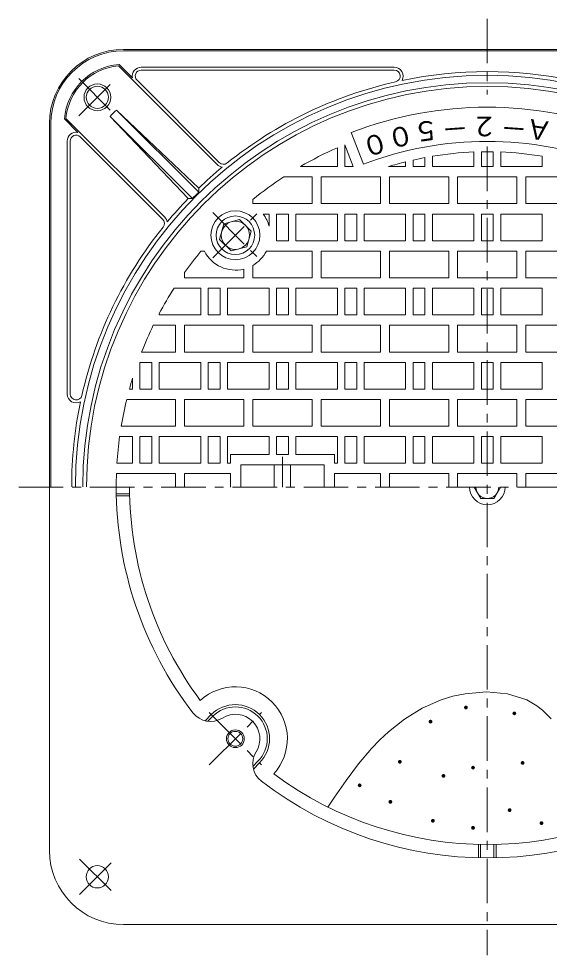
# Model space of a CAD drawing. Units: millimetres, scale not verified. Extents: x -503 to 525, y -693 to 627.
# Drawn here: x -316 to 42, y -47 to 584 of the extents above; entities that cross this region are included whole.
import ezdxf
from ezdxf.enums import TextEntityAlignment as Align

# ---------------------------------------------------------------- set-up
doc = ezdxf.new("R2010")
doc.units = ezdxf.units.MM
doc.header["$LTSCALE"] = 6
doc.linetypes.add('CHAIN1', pattern=[8, 5, -1, 1, -1])
for name, color, linetype, lineweight in [('0-1_躯体', 2, 'Continuous', 18), ('0-2_仕上', 3, 'Continuous', 18), ('0-3_建具', 4, 'Continuous', 18), ('0-A', 2, 'Continuous', 18), ('0-B', 6, 'Continuous', 18)]:
    doc.layers.add(name, color=color, linetype=linetype, lineweight=lineweight)
doc.styles.add('ＭＳ ゴシック', font='')
doc.styles.get('ＭＳ ゴシック').set_extended_font_data('MS Gothic')

msp = doc.modelspace()

# ---------------------------------------------------------------- linework, layer by layer
at = {"layer": '0-1_躯体'}
for p, q in [((-245, 563.43), (245, 563.43)), ((-245, 562.43), (245, 562.43)), ((-248.488, 552.274), (-181.941, 485.726)), ((-248.109, 553.309), (-239.04, 544.24)), ((-233.159, 551.43), (-62.666, 551.43)), ((-233.159, 549.43), (-62.666, 549.43)), ((-235.988, 542.602), (-180.526, 487.14)), ((-254.082, 518.27), (-201.494, 462.853)), ((-254.082, 518.27), (-198.686, 462.873)), ((-194.423, 469.924), (-249.84, 522.512)), ((-249.84, 522.512), (-194.443, 467.116)), ((-295, 513.43), (-295, 23.43)), ((-294, 513.43), (-294, 268.43)), ((-284.879, 516.539), (-275.81, 507.47)), ((-283.844, 516.918), (-217.296, 450.371)), ((-283, 501.589), (-283, 331.096)), ((-281, 501.589), (-281, 331.096)), ((-274.172, 504.418), (-218.71, 448.956)), ((-194.443, 467.116), (-194.423, 469.924)), ((-198.686, 462.873), (-201.494, 462.853)), ((-245, -26.57), (245, -26.57))]:
    msp.add_line(p, q, dxfattribs=at)
at = {"layer": '0-1_躯体', "linetype": 'CHAIN1'}
for p, q in [((-275.266, 543.696), (-250.09, 518.52)), ((-275.266, 518.52), (-250.09, 543.695)), ((-274.613, 17.543), (-250.887, -6.183)), ((-274.613, -6.183), (-250.887, 17.543))]:
    msp.add_line(p, q, dxfattribs=at)
at = {"layer": '0-1_躯体'}
for centre, radius in [((-262.678, 531.108), 9), ((-262.678, 531.108), 7.5), ((-169.706, 98.724), 6), ((-169.706, 98.724), 5), ((-262.75, 5.68), 7.5)]:
    msp.add_circle(centre, radius, dxfattribs=at)
for centre, radius, start, end in [((-245, 513.43), 50, 90, 180), ((-245, 513.43), 49, 90, 180), ((-245, 513.43), 40, 94.45821, 175.54179), ((-245, 513.43), 39, 95.13161, 174.86839), ((-233.159, 545.43), 6, 90, 191.44186), ((-233.159, 545.43), 4, 90, 225.00075), ((-62.666, 545.43), 6, 330.48416, 90), ((-62.666, 545.43), 4, 282.74748, 90), ((0, 268.43), 277.5, 0, 180), ((0, 268.43), 280, 78.16119, 101.83881), ((0, 268.43), 272.5, 0, 180), ((0, 268.43), 280, 102.74747, 128.7334), ((-231.565, 499.995), 29, 129.06232, 140.93781), ((-277, 501.589), 6, 78.55759, 180), ((-277, 501.589), 4, 44.99925, 180), ((-177.698, 489.969), 4, 225, 308.73354), ((0, 268.43), 280, 129.64206, 133.97681), ((-177.698, 489.969), 6, 225, 260.9966), ((0, 268.43), 280, 136.02319, 140.35796), ((0, 268.43), 278, 134.3817, 135.6183), ((-221.539, 446.128), 4, 321.26712, 44.99925), ((-221.539, 446.128), 6, 9.0027, 44.9995), ((0, 268.43), 280, 141.26662, 167.25252), ((-277, 331.096), 6, 180, 299.51584), ((-277, 331.096), 4, 180, 347.25252), ((0, 268.43), 280, 168.16119, 180), ((0, 268.43), 250, 180, 217.49132), ((-186.46, 125.399), 15, 217.49117, 302.13231), ((-169.706, 98.724), 16.5, 327.86729, 122.13234), ((-143.031, 81.97), 15, 147.86769, 232.50883), ((0, 268.43), 250, 232.5087, 307.4913), ((-245, 23.43), 50, 180, 270)]:
    msp.add_arc(centre, radius, start, end, dxfattribs=at)
at = {"layer": '0-2_仕上', "linetype": 'CHAIN1'}
for p, q in [((0, 584.084), (0, 532.927)), ((-91.742, 507.427), (-83.5, 485.954)), ((0, 497.849), (0, -47.224)), ((-184.988, 422.853), (-154.423, 453.418)), ((-184.988, 453.418), (-154.423, 422.853)), ((-138, 288.707), (-138, 268.43)), ((-315.654, 268.43), (315.654, 268.43)), ((-187.319, 116.338), (-152.092, 81.11)), ((-187.319, 81.11), (-152.092, 116.338))]:
    msp.add_line(p, q, dxfattribs=at)
at = {"layer": '0-2_仕上'}
for p, q in [((-96, 498.985), (-96, 484.431)), ((-96, 498.985), (-90.413, 484.431)), ((-101, 497.12), (-101, 484.431)), ((-9, 494.251), (-9, 484.431)), ((-4, 494.395), (-4, 484.431)), ((4, 494.395), (4, 484.431)), ((9, 494.251), (9, 484.431)), ((-55, 487.635), (-55, 484.431)), ((-50, 488.83), (-50, 484.431)), ((-42, 490.493), (-42, 484.431)), ((-37, 491.381), (-37, 484.431)), ((37, 491.381), (37, 484.431)), ((-125.871, 484.431), (-101, 484.431)), ((-96, 484.431), (-90.413, 484.431)), ((-66.479, 484.431), (-55, 484.431)), ((-50, 484.431), (-42, 484.431)), ((-37, 484.431), (-9, 484.431)), ((-4, 484.431), (4, 484.431)), ((37, 484.431), (9, 484.431)), ((-137.181, 477.431), (-118, 477.431)), ((-118, 477.431), (-118, 459.431)), ((-112, 477.431), (-112, 459.431)), ((-66, 477.431), (-66, 459.431)), ((-20, 477.431), (-20, 459.431)), ((-20, 477.431), (20, 477.431)), ((20, 477.431), (20, 459.431)), ((-158, 462.172), (-158, 459.431)), ((-158, 459.431), (-118, 459.431)), ((-112, 459.431), (-72, 459.431)), ((-66, 459.431), (-26, 459.431)), ((-20, 459.431), (20, 459.431)), ((66, 459.431), (26, 459.431)), ((-147, 452.431), (-151.054, 452.431)), ((-147, 452.431), (-147, 444.193)), ((-142, 452.431), (-134, 452.431)), ((-142, 452.431), (-142, 434.431)), ((-134, 452.431), (-134, 434.431)), ((-129, 452.431), (-129, 434.431)), ((-129, 452.431), (-101, 452.431)), ((-101, 452.431), (-101, 434.431)), ((-96, 452.431), (-96, 434.431)), ((-96, 452.431), (-88, 452.431)), ((-88, 452.431), (-88, 434.431)), ((-83, 452.431), (-83, 434.431)), ((-83, 452.431), (-55, 452.431)), ((-55, 452.431), (-55, 434.431)), ((-50, 452.431), (-50, 434.431)), ((-50, 452.431), (-42, 452.431)), ((-42, 452.431), (-42, 434.431)), ((-37, 452.431), (-37, 434.431)), ((-37, 452.431), (-9, 452.431)), ((-9, 452.431), (-9, 434.431)), ((-4, 452.431), (-4, 434.431)), ((-4, 452.431), (4, 452.431)), ((4, 452.431), (4, 434.431)), ((9, 452.431), (9, 434.431)), ((37, 452.431), (9, 452.431)), ((37, 452.431), (37, 434.431)), ((-142, 434.431), (-134, 434.431)), ((-129, 434.431), (-101, 434.431)), ((-96, 434.431), (-88, 434.431)), ((-83, 434.431), (-55, 434.431)), ((-50, 434.431), (-42, 434.431)), ((-37, 434.431), (-9, 434.431)), ((-4, 434.431), (4, 434.431)), ((37, 434.431), (9, 434.431)), ((-192.922, 427.431), (-190.626, 427.431)), ((-148.785, 427.431), (-118, 427.431)), ((-118, 427.431), (-118, 409.431)), ((-112, 427.431), (-112, 409.431)), ((-66, 427.431), (-66, 409.431)), ((-20, 427.431), (-20, 409.431)), ((-20, 427.431), (20, 427.431)), ((20, 427.431), (20, 409.431)), ((-158, 417.758), (-158, 409.431)), ((-204, 412.943), (-204, 409.431)), ((-164, 415.339), (-164, 409.431)), ((-204, 409.431), (-164, 409.431)), ((-158, 409.431), (-118, 409.431)), ((-112, 409.431), (-72, 409.431)), ((-66, 409.431), (-26, 409.431)), ((-20, 409.431), (20, 409.431)), ((66, 409.431), (26, 409.431)), ((-211.054, 402.431), (-193, 402.431)), ((-193, 402.431), (-193, 384.431)), ((-188, 402.431), (-188, 384.431)), ((-188, 402.431), (-180, 402.431)), ((-180, 402.431), (-180, 384.431)), ((-175, 402.431), (-175, 384.431)), ((-175, 402.431), (-147, 402.431)), ((-147, 402.431), (-147, 384.431)), ((-142, 402.431), (-142, 384.431)), ((-142, 402.431), (-134, 402.431)), ((-134, 402.431), (-134, 384.431)), ((-129, 402.431), (-129, 384.431)), ((-129, 402.431), (-101, 402.431)), ((-101, 402.431), (-101, 384.431)), ((-96, 402.431), (-96, 384.431)), ((-96, 402.431), (-88, 402.431)), ((-88, 402.431), (-88, 384.431)), ((-83, 402.431), (-83, 384.431)), ((-83, 402.431), (-55, 402.431)), ((-55, 402.431), (-55, 384.431)), ((-50, 402.431), (-50, 384.431)), ((-50, 402.431), (-42, 402.431)), ((-42, 402.431), (-42, 384.431)), ((-37, 402.431), (-37, 384.431)), ((-37, 402.431), (-9, 402.431)), ((-9, 402.431), (-9, 384.431)), ((-4, 402.431), (-4, 384.431)), ((-4, 402.431), (4, 402.431)), ((4, 402.431), (4, 384.431)), ((9, 402.431), (9, 384.431)), ((37, 402.431), (9, 402.431)), ((37, 402.431), (37, 384.431)), ((-221, 385.303), (-221, 384.431)), ((-221, 384.431), (-193, 384.431)), ((-188, 384.431), (-180, 384.431)), ((-175, 384.431), (-147, 384.431)), ((-142, 384.431), (-134, 384.431)), ((-129, 384.431), (-101, 384.431)), ((-96, 384.431), (-88, 384.431)), ((-83, 384.431), (-55, 384.431)), ((-50, 384.431), (-42, 384.431)), ((-37, 384.431), (-9, 384.431)), ((-4, 384.431), (4, 384.431)), ((37, 384.431), (9, 384.431)), ((-224.986, 377.431), (-210, 377.431)), ((-210, 377.431), (-210, 359.43)), ((-204, 377.431), (-204, 359.43)), ((-158, 377.431), (-158, 359.43)), ((-112, 377.431), (-112, 359.43)), ((-66, 377.431), (-66, 359.43)), ((-20, 377.431), (-20, 359.43)), ((-20, 377.431), (20, 377.431)), ((20, 377.431), (20, 359.43)), ((-232.85, 359.43), (-210, 359.43)), ((-204, 359.43), (-164, 359.43)), ((-158, 359.43), (-118, 359.43)), ((-112, 359.43), (-72, 359.43)), ((-66, 359.43), (-26, 359.43)), ((-20, 359.43), (20, 359.43)), ((66, 359.43), (26, 359.43)), ((-234, 352.43), (-234, 334.43)), ((-234, 352.43), (-226, 352.43)), ((-226, 352.43), (-226, 334.43)), ((-221, 352.43), (-221, 334.43)), ((-221, 352.43), (-193, 352.43)), ((-193, 352.43), (-193, 334.43)), ((-188, 352.43), (-188, 334.43)), ((-188, 352.43), (-180, 352.43)), ((-180, 352.43), (-180, 334.43)), ((-175, 352.43), (-175, 334.43)), ((-175, 352.43), (-147, 352.43)), ((-147, 352.43), (-147, 334.43)), ((-142, 352.43), (-142, 334.43)), ((-142, 352.43), (-134, 352.43)), ((-134, 352.43), (-134, 334.43)), ((-129, 352.43), (-129, 334.43)), ((-129, 352.43), (-101, 352.43)), ((-101, 352.43), (-101, 334.43)), ((-96, 352.43), (-96, 334.43)), ((-96, 352.43), (-88, 352.43)), ((-88, 352.43), (-88, 334.43)), ((-83, 352.43), (-83, 334.43)), ((-83, 352.43), (-55, 352.43)), ((-55, 352.43), (-55, 334.43)), ((-50, 352.43), (-50, 334.43)), ((-50, 352.43), (-42, 352.43)), ((-42, 352.43), (-42, 334.43)), ((-37, 352.43), (-37, 334.43)), ((-37, 352.43), (-9, 352.43)), ((-9, 352.43), (-9, 334.43)), ((-4, 352.43), (-4, 334.43)), ((-4, 352.43), (4, 352.43)), ((4, 352.43), (4, 334.43)), ((9, 352.43), (9, 334.43)), ((37, 352.43), (9, 352.43)), ((37, 352.43), (37, 334.43)), ((-238.999, 341.773), (-238.999, 334.43)), ((-241.131, 334.43), (-238.999, 334.43)), ((-234, 334.43), (-226, 334.43)), ((-221, 334.43), (-193, 334.43)), ((-188, 334.43), (-180, 334.43)), ((-175, 334.43), (-147, 334.43)), ((-142, 334.43), (-134, 334.43)), ((-129, 334.43), (-101, 334.43)), ((-96, 334.43), (-88, 334.43)), ((-83, 334.43), (-55, 334.43)), ((-50, 334.43), (-42, 334.43)), ((-37, 334.43), (-9, 334.43)), ((-4, 334.43), (4, 334.43)), ((37, 334.43), (9, 334.43)), ((-204, 327.43), (-204, 309.43)), ((-158, 327.43), (-158, 309.43)), ((-112, 327.43), (-112, 309.43)), ((-66, 327.43), (-66, 309.43)), ((-20, 327.43), (-20, 309.43)), ((-20, 327.43), (20, 327.43)), ((20, 327.43), (20, 309.43)), ((-246.615, 309.43), (-210, 309.43)), ((-204, 309.43), (-164, 309.43)), ((-158, 309.43), (-118, 309.43)), ((-112, 309.43), (-72, 309.43)), ((-66, 309.43), (-26, 309.43)), ((-20, 309.43), (20, 309.43)), ((66, 309.43), (26, 309.43)), ((-247.677, 302.43), (-238.999, 302.43)), ((-238.999, 302.43), (-238.999, 284.43)), ((-234, 302.43), (-234, 284.43)), ((-234, 302.43), (-226, 302.43)), ((-226, 302.43), (-226, 284.43)), ((-221, 302.43), (-221, 284.43)), ((-221, 302.43), (-193, 302.43)), ((-193, 302.43), (-193, 284.43)), ((-188, 302.43), (-188, 284.43)), ((-188, 302.43), (-180, 302.43)), ((-180, 302.43), (-180, 284.43)), ((-175, 302.43), (-175, 284.43)), ((-175, 302.43), (-147, 302.43)), ((-147, 302.43), (-147, 290.43)), ((-142, 302.43), (-134, 302.43)), ((-134, 302.43), (-134, 290.43)), ((-129, 302.43), (-101, 302.43)), ((-101, 302.43), (-101, 284.43)), ((-96, 302.43), (-96, 284.43)), ((-96, 302.43), (-88, 302.43)), ((-88, 302.43), (-88, 284.43)), ((-83, 302.43), (-83, 284.43)), ((-83, 302.43), (-55, 302.43)), ((-55, 302.43), (-55, 284.43)), ((-50, 302.43), (-50, 284.43)), ((-50, 302.43), (-42, 302.43)), ((-42, 302.43), (-42, 284.43)), ((-37, 302.43), (-37, 284.43)), ((-37, 302.43), (-9, 302.43)), ((-9, 302.43), (-9, 284.43)), ((-4, 302.43), (-4, 284.43)), ((-4, 302.43), (4, 302.43)), ((4, 302.43), (4, 284.43)), ((9, 302.43), (9, 284.43)), ((37, 302.43), (9, 302.43)), ((37, 302.43), (37, 284.43)), ((-173, 290.43), (-147, 290.43)), ((-249.487, 284.43), (-238.999, 284.43)), ((-234, 284.43), (-226, 284.43)), ((-221, 284.43), (-193, 284.43)), ((-188, 284.43), (-180, 284.43)), ((-96, 284.43), (-88, 284.43)), ((-83, 284.43), (-55, 284.43)), ((-50, 284.43), (-42, 284.43)), ((-37, 284.43), (-9, 284.43)), ((-4, 284.43), (4, 284.43)), ((37, 284.43), (9, 284.43)), ((-166, 283.43), (-110, 283.43)), ((-166, 283.43), (-166, 268.43)), ((-143.5, 283.43), (-143.5, 268.43)), ((-132.5, 283.43), (-132.5, 268.43)), ((-110, 283.43), (-110, 268.43)), ((-249.838, 277.43), (-210, 277.43)), ((-210, 277.43), (-210, 268.43)), ((-204, 277.43), (-173, 277.43)), ((-204, 277.43), (-204, 268.43)), ((-173, 277.43), (-173, 268.43)), ((-103, 277.43), (-72, 277.43)), ((-103, 277.43), (-103, 268.43)), ((-72, 277.43), (-72, 268.43)), ((-66, 277.43), (-26, 277.43)), ((-66, 277.43), (-66, 268.43)), ((-26, 277.43), (-26, 268.43)), ((-20, 277.43), (20, 277.43)), ((-20, 277.43), (-20, 268.43)), ((20, 277.43), (20, 268.43)), ((66, 277.43), (26, 277.43)), ((26, 277.43), (26, 268.43)), ((-249.96, 263.93), (-240.958, 263.93)), ((-249.928, 262.43), (-240.925, 262.43)), ((-185.969, 114.988), (-190.107, 110.85)), ((-184.908, 113.927), (-188.32, 110.515)), ((-154.503, 83.522), (-157.915, 80.109)), ((-153.442, 82.461), (-157.58, 78.322)), ((-6, 27.505), (-6, 18.502)), ((-4.5, 27.472), (-4.5, 18.47)), ((4.5, 27.472), (4.5, 18.47)), ((6, 27.505), (6, 18.502))]:
    msp.add_line(p, q, dxfattribs=at)
for points in [[(-112, 477.431), (-72, 477.431), (-72, 459.431)], [(-66, 477.431), (-26, 477.431), (-26, 459.431)], [(66, 477.431), (26, 477.431), (26, 459.431)], [(-112, 427.431), (-72, 427.431), (-72, 409.431)], [(-66, 427.431), (-26, 427.431), (-26, 409.431)], [(66, 427.431), (26, 427.431), (26, 409.431)], [(-204, 377.431), (-164, 377.431), (-164, 359.43)], [(-158, 377.431), (-118, 377.431), (-118, 359.43)], [(-112, 377.431), (-72, 377.431), (-72, 359.43)], [(-66, 377.431), (-26, 377.431), (-26, 359.43)], [(66, 377.431), (26, 377.431), (26, 359.43)], [(-242.938, 327.43), (-210, 327.43), (-210, 309.43)], [(-204, 327.43), (-164, 327.43), (-164, 309.43)], [(-158, 327.43), (-118, 327.43), (-118, 309.43)], [(-112, 327.43), (-72, 327.43), (-72, 309.43)], [(-66, 327.43), (-26, 327.43), (-26, 309.43)], [(66, 327.43), (26, 327.43), (26, 309.43)], [(-142, 302.43), (-142, 290.43), (-134, 290.43)], [(-129, 302.43), (-129, 290.43), (-103, 290.43)], [(-173, 290.43), (-173, 284.43), (-175, 284.43)], [(-103, 290.43), (-103, 284.43), (-101, 284.43)]]:
    msp.add_lwpolyline(points, dxfattribs=at)
msp.add_circle((-169.706, 438.136), 16.5, dxfattribs=at)
for centre, radius, start, end in [((0, 268.43), 270, 0, 180), ((0, 268.43), 256, 69, 111), ((0, 268.43), 233, 68.99998, 111), ((0, 268.43), 250, 113.82841, 120.23076), ((0, 268.43), 226, 92.28229, 99.42268), ((0, 268.43), 226, 88.98587, 91.01413), ((0, 268.43), 226, 80.57732, 87.71771), ((0, 268.43), 226, 104.08507, 107.10695), ((0, 268.43), 226, 100.71013, 102.78178), ((0, 268.43), 250, 123.27943, 129.19788), ((-169.706, 438.136), 23.5, 14.93706, 37.46738), ((0, 268.43), 250, 140.50557, 144.68645), ((-169.706, 438.136), 23.5, 207.09909, 284.05074), ((-169.706, 438.136), 23.5, 299.87457, 332.90091), ((0, 268.43), 250, 147.58806, 152.12849), ((0, 268.43), 250, 154.15092, 158.65382), ((0, 268.43), 250, 162.93997, 164.69237), ((0, 268.43), 250, 166.34935, 170.56081), ((0, 268.43), 250, 172.18352, 176.33054), ((0, 268.43), 250, 177.9369, 180), ((-169.706, 98.724), 23, 315, 135), ((-169.706, 98.724), 21.5, 315, 135)]:
    msp.add_arc(centre, radius, start, end, dxfattribs=at)
at = {"layer": '0-3_建具', "color": 2}
msp.add_lwpolyline([(-180.301, 435.296), (-177.462, 445.892), (-166.866, 448.731), (-159.11, 440.975), (-161.949, 430.379), (-172.545, 427.54)], close=True, dxfattribs=at)
at = {"layer": '0-3_建具'}
msp.add_circle((-169.706, 438.135), 13, dxfattribs=at)
at = {"layer": '0-3_建具', "color": 2}
msp.add_circle((-169.706, 438.135), 9.5, dxfattribs=at)
at = {"layer": '0-A'}
msp.add_lwpolyline([(-8.885, 268.43), (-4.443, 260.735), (4.442, 260.735), (8.885, 268.43)], dxfattribs=at)
at = {"layer": '0-A', "color": 6}
msp.add_arc((0, 268.43), 12, 180, 0, dxfattribs=at)
at = {"layer": '0-A'}
msp.add_arc((0, 268.43), 7.695, 180, 0, dxfattribs=at)
at = {"layer": '0-B', "color": 7}
msp.add_lwpolyline([(-107.405, 52.687), (-102.913, 59.34), (-95.036, 70.69), (-86.792, 81.71), (-77.951, 92.187), (-72.458, 97.933), (-66.621, 103.406), (-55.779, 111.989), (-43.937, 119.251), (-31.078, 124.916), (-23.147, 127.36), (-14.981, 129.102), (-0.562, 130.336), (13.573, 129.038), (26.599, 124.867), (33.321, 120.998), (37.082, 118.057), (42.945, 112.143)], dxfattribs=at)
at = {"layer": '0-B', "color": 4}
for centre, radius, start, end in [((0, 268.43), 241, 180, 216.65776), ((-169.706, 98.724), 35, 317.53809, 132.46191), ((0, 268.43), 241, 233.34224, 306.65776)]:
    msp.add_arc(centre, radius, start, end, dxfattribs=at)

# ---------------------------------------------------------------- texts
at = {"layer": '0-2_仕上', "color": 7, "style": 'ＭＳ ゴシック'}
for s, rotation, p in [('２', 180, (7.008, 522.007)), ('０', 192.001, (-51.894, 516.751)), ('５', 188, (-33.89, 520.094)), ('Ａ', 172, (44.815, 518.333)), ('０', 196, (-69.937, 511.804)), ('－', 184.001, (-13.476, 521.26)), ('－', 176, (27.595, 520.161))]:
    msp.add_text(s, height=13.2, rotation=rotation, dxfattribs=at).set_placement(p, align=Align.BOTTOM_LEFT)
at = {"layer": '0-B', "style": 'ＭＳ ゴシック'}
for p in [(-20.399, 112.612), (12.21, 108.635), (-44.259, 103.068), (-64.937, 76.026), (17.777, 75.231), (-15.627, 72.05), (-35.51, 66.482), (-91.978, 60.12), (-71.3, 48.985), (9.028, 43.418), (-42.668, 36.26), (-15.627, 31.488), (30.502, 34.669)]:
    msp.add_text('・', height=8.798, dxfattribs=at).set_placement(p, align=Align.BOTTOM_LEFT)

doc.saveas('drawing.dxf')
